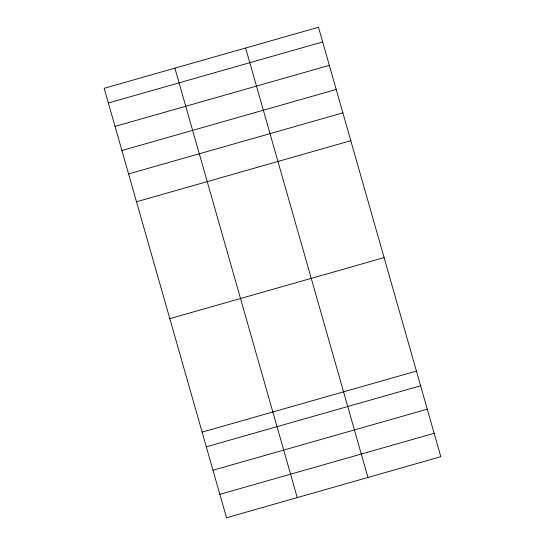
<?xml version="1.0" encoding="UTF-8"?>
<svg xmlns="http://www.w3.org/2000/svg" width="545" height="545" viewBox="0 0 545 545"><rect width="100%" height="100%" fill="white"/><g stroke="black" fill="none" stroke-linecap="round" stroke-linejoin="round"><path stroke-width="0.82" d="M108.366 102.991L322.674 41.945M115.036 126.399L329.337 65.352M121.903 150.515L336.211 89.469M128.572 173.923L342.88 112.876M136.502 201.759L350.803 140.712M169.802 318.661L384.109 257.615M202.12 432.124L416.428 371.077M206.31 446.818L420.617 385.778M212.979 470.226L427.28 409.179M219.846 494.342L434.154 433.295M245.625 48.008L367.957 477.461M174.904 68.152L297.236 497.605M318.484 27.25L104.184 88.297L226.516 517.75L440.816 456.703L318.484 27.25"/></g></svg>
